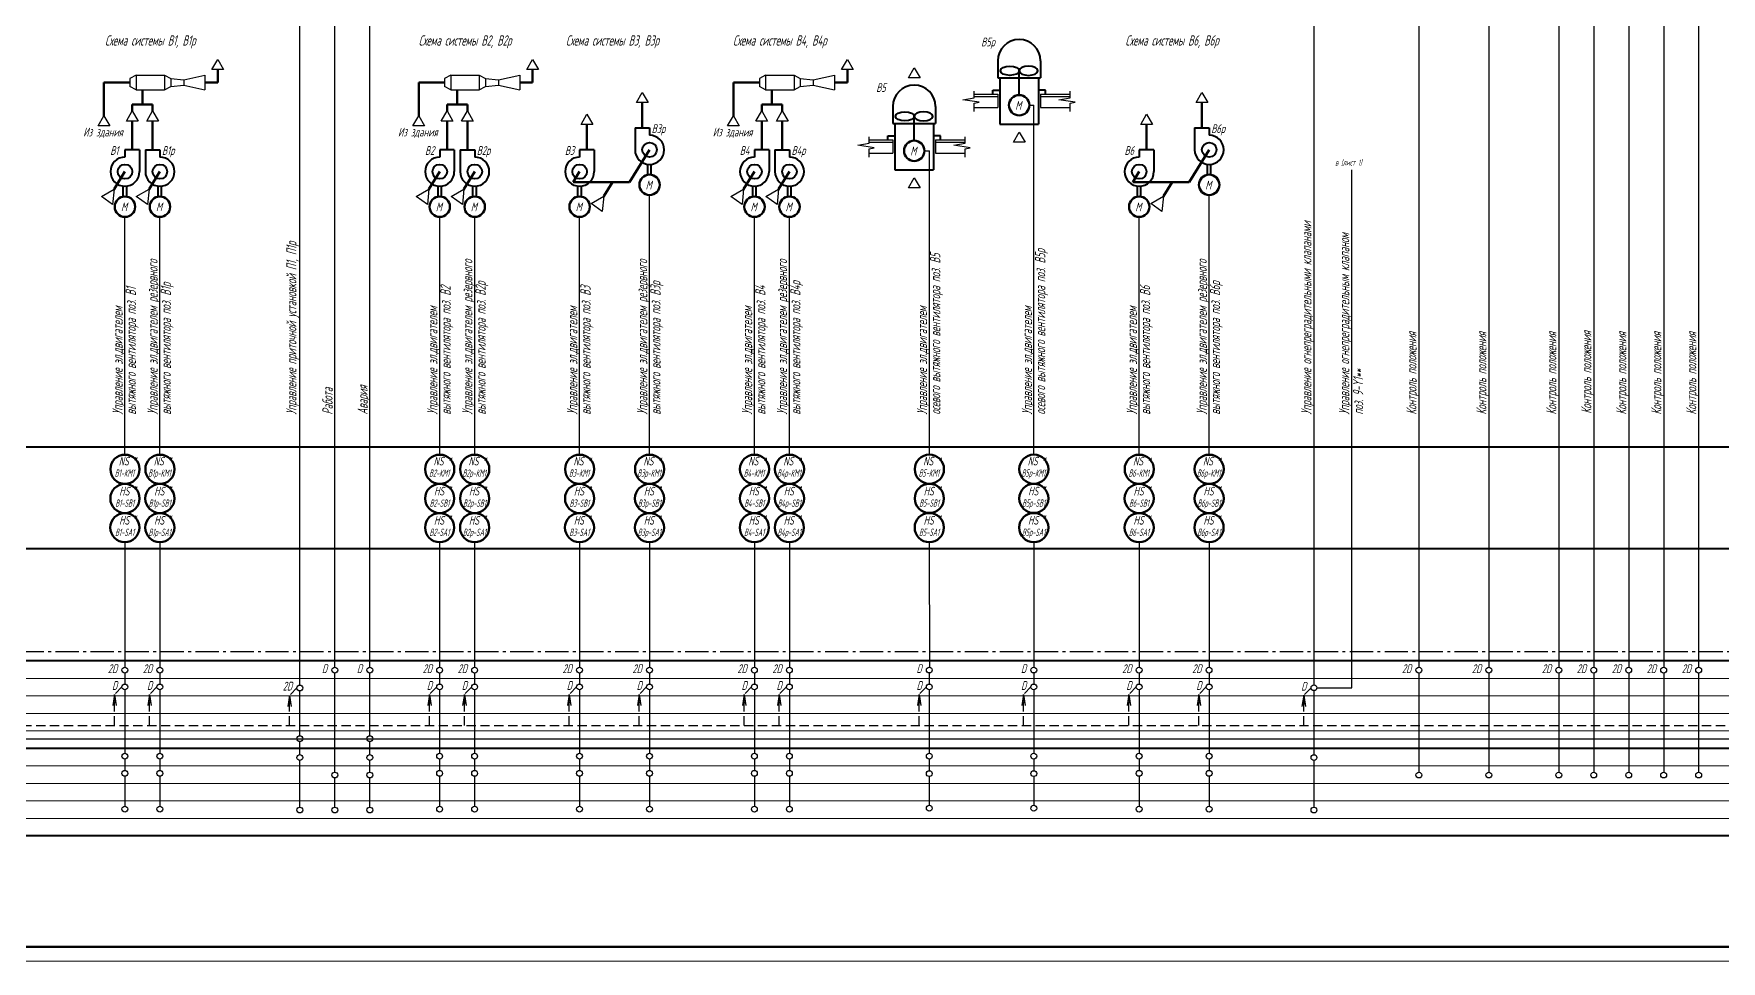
# Model space of a CAD drawing. Header units: millimetres. Extents: x -680 to 9204, y -4430 to 7779.
# Drawn here: x 3717 to 4296, y 5159 to 5477 of the extents above; entities that cross this region are included whole.
import ezdxf
from ezdxf.enums import TextEntityAlignment as Align

# ---------------------------------------------------------------- set-up
doc = ezdxf.new("R2010")
doc.units = ezdxf.units.MM
doc.linetypes.add('gost6', pattern=[12, 8, -1.5, 1, -1.5])
doc.linetypes.add('невидимая2', pattern=[4.7625, 3.175, -1.5875])
for name, color, linetype, lineweight in [('Аппараты', 137, 'Continuous', 40), ('Выноска', 137, 'Continuous', 20), ('Датчики', 31, 'Continuous', 50), ('Связи', 95, 'Continuous', 25), ('Текст_КИП', 2, 'Continuous', 25), ('Толст.рамка', 7, 'Continuous', 60), ('Тонк.рамка', 10, 'Continuous', 20), ('Трубопроводы', 7, 'Continuous', 60), ('Щиты_пульты', 5, 'Continuous', 40)]:
    doc.layers.add(name, color=color, linetype=linetype, lineweight=lineweight)
doc.layers.add('Осевая', color=130, linetype='gost6')
doc.layers.add('Слой М50', color=3, linetype='Continuous')
doc.styles.add('Simplex', font='simplex.shx', dxfattribs={"width": 0.7, "oblique": 15})

# ---------------------------------------------------------------- blocks, each defined once
blk = doc.blocks.new('газ')
blk.add_lwpolyline([(-2, -3.46), (2, -3.46), (0, 0)], close=True)

msp = doc.modelspace()

# ---------------------------------------------------------------- hatches: boundary and pattern name
for points in [[(3744.655, 5250.567), (3745.232, 5246.762), (3744.655, 5248.146), (3744.079, 5246.762)], [(3756.655, 5250.567), (3757.232, 5246.762), (3756.655, 5248.146), (3756.079, 5246.762)], [(3804.686, 5250.218), (3805.263, 5246.414), (3804.686, 5247.797), (3804.11, 5246.414)], [(3852.645, 5250.567), (3853.221, 5246.763), (3852.645, 5248.146), (3852.068, 5246.763)], [(3864.645, 5250.567), (3865.221, 5246.763), (3864.645, 5248.146), (3864.068, 5246.763)], [(3900.634, 5250.567), (3901.211, 5246.763), (3900.634, 5248.146), (3900.058, 5246.763)], [(3924.634, 5250.567), (3925.211, 5246.763), (3924.634, 5248.146), (3924.058, 5246.763)], [(3960.624, 5250.567), (3961.201, 5246.763), (3960.624, 5248.146), (3960.048, 5246.763)], [(3972.624, 5250.567), (3973.201, 5246.763), (3972.624, 5248.146), (3972.048, 5246.763)], [(4020.629, 5250.581), (4021.205, 5246.777), (4020.629, 5248.16), (4020.052, 5246.777)], [(4056.474, 5250.579), (4057.051, 5246.774), (4056.474, 5248.158), (4055.897, 5246.774)], [(4092.614, 5250.567), (4093.191, 5246.762), (4092.614, 5248.146), (4092.037, 5246.762)], [(4116.614, 5250.567), (4117.191, 5246.762), (4116.614, 5248.146), (4116.037, 5246.762)], [(4152.586, 5250.307), (4153.163, 5246.502), (4152.586, 5247.885), (4152.009, 5246.502)]]:
    msp.add_hatch(color=256).paths.add_polyline_path(points)

# ---------------------------------------------------------------- linework, layer by layer
for p, q in [((3752.005, 5463.004), (3749.899, 5461.919)), ((3749.899, 5461.919), (3749.899, 5459.09)), ((3752.005, 5463.004), (3761.791, 5463.004)), ((3752.005, 5463.004), (3752.005, 5458.004)), ((3761.791, 5463.004), (3761.791, 5458.004)), ((3761.791, 5463.004), (3763.898, 5461.919)), ((3763.898, 5461.919), (3763.898, 5459.09)), ((3763.898, 5461.919), (3768.373, 5461.418)), ((3763.898, 5459.09), (3768.373, 5459.591)), ((3768.373, 5461.418), (3775.641, 5463.004)), ((3768.373, 5461.418), (3768.373, 5459.591)), ((3768.373, 5459.591), (3775.641, 5458.004)), ((3775.641, 5463.004), (3775.641, 5458.004)), ((3859.994, 5463.005), (3857.888, 5461.919)), ((3857.888, 5461.919), (3857.888, 5459.09)), ((3859.994, 5463.005), (3869.781, 5463.005)), ((3859.994, 5463.005), (3859.994, 5458.005)), ((3869.781, 5463.005), (3869.781, 5458.005)), ((3869.781, 5463.005), (3871.887, 5461.919)), ((3871.887, 5461.919), (3871.887, 5459.09)), ((3871.887, 5461.919), (3876.362, 5461.418)), ((3871.887, 5459.09), (3876.362, 5459.591)), ((3876.362, 5461.418), (3883.63, 5463.005)), ((3876.362, 5461.418), (3876.362, 5459.591)), ((3876.362, 5459.591), (3883.63, 5458.005)), ((3883.63, 5463.005), (3883.63, 5458.005)), ((3967.974, 5463.005), (3965.868, 5461.919)), ((3965.868, 5461.919), (3965.868, 5459.09)), ((3967.974, 5463.005), (3977.76, 5463.005)), ((3967.974, 5463.005), (3967.974, 5458.005)), ((3977.76, 5463.005), (3977.76, 5458.005)), ((3977.76, 5463.005), (3979.866, 5461.919)), ((3979.866, 5461.919), (3979.866, 5459.09)), ((3979.866, 5461.919), (3984.342, 5461.418)), ((3979.866, 5459.09), (3984.342, 5459.591)), ((3984.342, 5461.418), (3991.609, 5463.005)), ((3984.342, 5461.418), (3984.342, 5459.591)), ((3984.342, 5459.591), (3991.609, 5458.005)), ((3991.609, 5463.005), (3991.609, 5458.005)), ((3752.005, 5458.004), (3749.899, 5459.09)), ((3752.005, 5458.004), (3761.791, 5458.004)), ((3761.791, 5458.004), (3763.898, 5459.09)), ((3859.994, 5458.005), (3857.888, 5459.09)), ((3859.994, 5458.005), (3869.781, 5458.005)), ((3869.781, 5458.005), (3871.887, 5459.09)), ((3967.974, 5458.005), (3965.868, 5459.09)), ((3967.974, 5458.005), (3977.76, 5458.005)), ((3977.76, 5458.005), (3979.866, 5459.09)), ((4047.651, 5456.479), (4047.651, 5451.883)), ((4062.319, 5456.479), (4062.319, 5451.883)), ((4011.651, 5440.837), (4011.651, 5436.24)), ((4026.319, 5440.837), (4026.319, 5436.24)), ((3740.116, 5421.37), (3744.495, 5423.932)), ((3743.968, 5418.622), (3740.116, 5421.37)), ((3744.495, 5423.932), (3743.968, 5418.622)), ((3752.116, 5421.37), (3756.495, 5423.932)), ((3755.968, 5418.622), (3752.116, 5421.37)), ((3756.495, 5423.932), (3755.968, 5418.622)), ((3848.105, 5421.37), (3852.484, 5423.932)), ((3851.957, 5418.622), (3848.105, 5421.37)), ((3852.484, 5423.932), (3851.957, 5418.622)), ((3860.105, 5421.37), (3864.484, 5423.932)), ((3863.957, 5418.622), (3860.105, 5421.37)), ((3864.484, 5423.932), (3863.957, 5418.622)), ((3908.117, 5418.99), (3912.497, 5421.552)), ((3911.97, 5416.243), (3908.117, 5418.99)), ((3912.497, 5421.552), (3911.97, 5416.243)), ((3956.084, 5421.37), (3960.463, 5423.932)), ((3959.937, 5418.622), (3956.084, 5421.37)), ((3960.463, 5423.932), (3959.937, 5418.622)), ((3968.084, 5421.37), (3972.463, 5423.932)), ((3971.937, 5418.622), (3968.084, 5421.37)), ((3972.463, 5423.932), (3971.937, 5418.622)), ((4100.097, 5418.99), (4104.476, 5421.552)), ((4103.949, 5416.243), (4100.097, 5418.99)), ((4104.476, 5421.552), (4103.949, 5416.243)), ((3744.655, 5250.567), (3744.079, 5246.762)), ((3744.655, 5250.567), (3745.232, 5246.762)), ((3756.655, 5250.567), (3756.079, 5246.762)), ((3756.655, 5250.567), (3757.232, 5246.762)), ((3804.686, 5250.218), (3804.11, 5246.414)), ((3804.686, 5250.218), (3805.263, 5246.414)), ((3852.645, 5250.567), (3852.068, 5246.763)), ((3852.645, 5250.567), (3853.221, 5246.763)), ((3864.645, 5250.567), (3864.068, 5246.763)), ((3864.645, 5250.567), (3865.221, 5246.763)), ((3900.634, 5250.567), (3900.058, 5246.763)), ((3900.634, 5250.567), (3901.211, 5246.763)), ((3924.634, 5250.567), (3924.058, 5246.763)), ((3924.634, 5250.567), (3925.211, 5246.763)), ((3960.624, 5250.567), (3960.048, 5246.763)), ((3960.624, 5250.567), (3961.201, 5246.763)), ((3972.624, 5250.567), (3972.048, 5246.763)), ((3972.624, 5250.567), (3973.201, 5246.763)), ((4020.629, 5250.581), (4020.052, 5246.777)), ((4020.629, 5250.581), (4021.205, 5246.777)), ((4056.474, 5250.579), (4055.897, 5246.774)), ((4056.474, 5250.579), (4057.051, 5246.774)), ((4092.614, 5250.567), (4092.037, 5246.762)), ((4092.614, 5250.567), (4093.191, 5246.762)), ((4116.614, 5250.567), (4116.037, 5246.762)), ((4116.614, 5250.567), (4117.191, 5246.762)), ((4152.586, 5250.307), (4152.009, 5246.502)), ((4152.586, 5250.307), (4153.163, 5246.502)), ((3266.016, 5235.423), (4612.392, 5235.423))]:
    msp.add_line(p, q)
at = {"linetype": 'Continuous'}
for p, q in [((4035.642, 5454.611), (4039.553, 5455.294)), ((4041.229, 5453.759), (4035.642, 5454.611)), ((4039.551, 5456.479), (4047.651, 5456.479)), ((4039.551, 5455.737), (4047.651, 5455.737)), ((4039.553, 5455.294), (4039.553, 5457.502)), ((4039.553, 5453.418), (4041.229, 5453.759)), ((4039.553, 5450.518), (4039.553, 5453.418)), ((4062.319, 5456.479), (4072.5, 5456.479)), ((4062.319, 5455.737), (4072.5, 5455.737)), ((4068.589, 5454.611), (4072.5, 5455.294)), ((4074.176, 5453.759), (4068.589, 5454.611)), ((4072.5, 5455.294), (4072.5, 5457.502)), ((4072.5, 5453.418), (4074.176, 5453.759)), ((4072.5, 5450.518), (4072.5, 5453.418)), ((4039.551, 5451.883), (4047.651, 5451.883)), ((4062.319, 5451.883), (4072.5, 5451.883)), ((4003.552, 5439.651), (4003.552, 5441.86)), ((4036.5, 5439.651), (4036.5, 5441.86)), ((3999.642, 5438.969), (4003.552, 5439.651)), ((4005.228, 5438.116), (3999.642, 5438.969)), ((4003.551, 5440.837), (4011.651, 5440.837)), ((4003.551, 5440.095), (4011.651, 5440.095)), ((4003.551, 5436.24), (4011.651, 5436.24)), ((4003.552, 5437.775), (4005.228, 5438.116)), ((4003.552, 5434.876), (4003.552, 5437.775)), ((4026.319, 5440.837), (4036.5, 5440.837)), ((4026.319, 5440.095), (4036.5, 5440.095)), ((4026.319, 5436.24), (4036.5, 5436.24)), ((4032.589, 5438.969), (4036.5, 5439.651)), ((4038.176, 5438.116), (4032.589, 5438.969)), ((4036.5, 5437.775), (4038.176, 5438.116)), ((4036.5, 5434.876), (4036.5, 5437.775))]:
    msp.add_line(p, q, dxfattribs=at)
at = {"linetype": 'невидимая2'}
for p, q in [((3747.18, 5253.158), (3744.655, 5250.567)), ((3759.18, 5253.158), (3756.655, 5250.567)), ((3807.21, 5252.809), (3804.686, 5250.218)), ((3855.169, 5253.158), (3852.645, 5250.567)), ((3867.169, 5253.158), (3864.645, 5250.567)), ((3903.159, 5253.158), (3900.634, 5250.567)), ((3927.159, 5253.158), (3924.634, 5250.567)), ((3963.148, 5253.158), (3960.624, 5250.567)), ((3975.148, 5253.158), (3972.624, 5250.567)), ((4023.153, 5253.172), (4020.629, 5250.581)), ((4058.998, 5253.169), (4056.474, 5250.579)), ((4095.138, 5253.158), (4092.614, 5250.567)), ((4119.138, 5253.158), (4116.614, 5250.567)), ((4155.11, 5252.897), (4152.586, 5250.307)), ((3744.656, 5239.955), (3744.655, 5250.567)), ((3756.656, 5239.955), (3756.655, 5250.567)), ((3804.687, 5239.958), (3804.686, 5250.218)), ((3852.645, 5239.955), (3852.645, 5250.567)), ((3864.645, 5239.955), (3864.645, 5250.567)), ((3900.635, 5239.955), (3900.634, 5250.567)), ((3924.635, 5239.955), (3924.634, 5250.567)), ((3960.625, 5239.955), (3960.624, 5250.567)), ((3972.625, 5239.955), (3972.624, 5250.567)), ((4020.629, 5239.967), (4020.629, 5250.581)), ((4056.475, 5239.967), (4056.474, 5250.579)), ((4092.615, 5239.955), (4092.614, 5250.567)), ((4116.615, 5239.955), (4116.614, 5250.567)), ((4152.587, 5239.953), (4152.586, 5250.307)), ((3474.848, 5239.956), (4392.57, 5239.951))]:
    msp.add_line(p, q, dxfattribs=at)
for centre in [(3748.178, 5258.938), (3760.178, 5258.938), (3820.213, 5258.942), (3832.213, 5258.948), (3856.167, 5258.938), (3868.167, 5258.938), (3904.157, 5258.938), (3928.157, 5258.938), (3964.147, 5258.938), (3976.147, 5258.938), (4024.146, 5258.956), (4059.991, 5258.954), (4096.137, 5258.938), (4120.137, 5258.938), (4192.108, 5258.937), (4216.102, 5258.937), (4240.097, 5258.937), (4252.095, 5258.937), (4264.092, 5258.937), (4276.09, 5258.937), (4288.087, 5258.937), (3748.18, 5253.172), (3760.18, 5253.172), (3808.21, 5252.809), (3856.169, 5253.172), (3868.169, 5253.172), (3904.159, 5253.172), (3928.159, 5253.172), (3964.148, 5253.172), (3976.148, 5253.172), (4024.153, 5253.172), (4059.998, 5253.17), (4096.138, 5253.172), (4120.138, 5253.172), (4156.11, 5252.897), (3808.21, 5235.423), (3832.213, 5235.423), (3748.18, 5229.425), (3760.18, 5229.425), (3808.21, 5228.942), (3832.213, 5228.942), (3856.169, 5229.425), (3868.169, 5229.425), (3904.159, 5229.425), (3928.159, 5229.425), (3964.148, 5229.425), (3976.148, 5229.425), (4024.147, 5229.443), (4059.992, 5229.44), (4096.138, 5229.425), (4120.138, 5229.425), (4156.11, 5228.936), (3748.18, 5223.534), (3760.18, 5223.534), (3820.213, 5222.942), (3832.213, 5222.942), (3856.169, 5223.534), (3868.169, 5223.534), (3904.159, 5223.534), (3928.159, 5223.534), (3964.148, 5223.534), (3976.148, 5223.534), (4024.147, 5223.434), (4059.992, 5223.432), (4096.138, 5223.534), (4120.138, 5223.534), (4192.108, 5222.936), (4216.102, 5222.936), (4240.097, 5222.936), (4252.095, 5222.936), (4264.092, 5222.936), (4276.09, 5222.936), (4288.087, 5222.936), (3748.18, 5211.263), (3760.18, 5211.263), (3808.21, 5210.942), (3820.213, 5210.942), (3832.213, 5210.942), (3856.169, 5211.263), (3868.169, 5211.263), (3904.159, 5211.263), (3928.159, 5211.263), (3964.148, 5211.263), (3976.148, 5211.263), (4024.147, 5211.571), (4059.992, 5211.568), (4096.138, 5211.263), (4120.138, 5211.263), (4156.11, 5210.936)]:
    msp.add_circle(centre, 1)
at = {"layer": 'Аппараты'}
for p, q in [((4047.653, 5467.929), (4047.653, 5462.097)), ((4062.317, 5467.929), (4062.317, 5462.097)), ((4047.653, 5462.097), (4062.317, 5462.097)), ((4048.358, 5462.097), (4048.358, 5446.187)), ((4054.985, 5456.2), (4054.985, 5464.533)), ((4061.612, 5462.097), (4061.612, 5446.187)), ((4045.947, 5456.479), (4045.947, 5457.843)), ((4045.947, 5457.843), (4048.358, 5457.843)), ((4064.023, 5457.843), (4061.612, 5457.843)), ((4064.023, 5456.479), (4064.023, 5457.843)), ((4011.652, 5452.287), (4011.652, 5446.455)), ((4018.985, 5440.558), (4018.985, 5448.89)), ((4026.317, 5452.287), (4026.317, 5446.455)), ((3923.197, 5444.923), (3923.197, 5437.423)), ((3923.197, 5444.923), (3928.197, 5444.923)), ((3928.197, 5444.923), (3928.197, 5442.423)), ((4009.947, 5440.837), (4009.947, 5442.2)), ((4009.947, 5442.2), (4012.358, 5442.2)), ((4011.652, 5446.455), (4026.317, 5446.455)), ((4012.358, 5446.455), (4012.358, 5430.544)), ((4025.612, 5446.455), (4025.612, 5430.544)), ((4028.023, 5442.2), (4025.612, 5442.2)), ((4028.023, 5440.837), (4028.023, 5442.2)), ((4048.358, 5446.187), (4061.612, 5446.187)), ((4115.176, 5444.922), (4115.176, 5437.422)), ((4115.176, 5444.922), (4120.176, 5444.922)), ((4120.176, 5444.922), (4120.176, 5442.422)), ((3753.218, 5437.423), (3748.218, 5437.423)), ((3748.218, 5437.423), (3748.218, 5434.923)), ((3753.218, 5437.423), (3753.218, 5429.923)), ((3755.218, 5437.423), (3755.218, 5429.923)), ((3755.218, 5437.423), (3760.218, 5437.423)), ((3760.218, 5437.423), (3760.218, 5434.923)), ((3861.207, 5437.423), (3856.207, 5437.423)), ((3856.207, 5437.423), (3856.207, 5434.923)), ((3861.207, 5437.423), (3861.207, 5429.923)), ((3863.207, 5437.423), (3863.207, 5429.923)), ((3863.207, 5437.423), (3868.207, 5437.423)), ((3868.207, 5437.423), (3868.207, 5434.923)), ((3909.197, 5437.423), (3904.197, 5437.423)), ((3904.197, 5437.423), (3904.197, 5434.923)), ((3909.197, 5437.423), (3909.197, 5429.923)), ((3969.187, 5437.423), (3964.187, 5437.423)), ((3964.187, 5437.423), (3964.187, 5434.923)), ((3969.187, 5437.423), (3969.187, 5429.923)), ((3971.187, 5437.423), (3971.187, 5429.923)), ((3971.187, 5437.423), (3976.187, 5437.423)), ((3976.187, 5437.423), (3976.187, 5434.923)), ((4101.176, 5437.422), (4096.176, 5437.422)), ((4096.176, 5437.422), (4096.176, 5434.922)), ((4101.176, 5437.422), (4101.176, 5429.922)), ((3927.595, 5428.845), (3927.595, 5432.459)), ((3928.778, 5428.849), (3928.778, 5432.457)), ((4012.358, 5430.544), (4025.612, 5430.544)), ((4119.575, 5428.845), (4119.575, 5432.459)), ((4120.758, 5428.849), (4120.758, 5432.456)), ((3747.636, 5421.349), (3747.636, 5424.956)), ((3748.82, 5421.345), (3748.82, 5424.959)), ((3759.616, 5421.345), (3759.616, 5424.959)), ((3760.799, 5421.349), (3760.799, 5424.956)), ((3855.626, 5421.349), (3855.626, 5424.957)), ((3856.809, 5421.345), (3856.809, 5424.959)), ((3867.605, 5421.345), (3867.605, 5424.959)), ((3868.789, 5421.349), (3868.789, 5424.957)), ((3903.615, 5421.349), (3903.615, 5424.957)), ((3904.799, 5421.345), (3904.799, 5424.959)), ((3963.605, 5421.349), (3963.605, 5424.957)), ((3964.788, 5421.345), (3964.788, 5424.959)), ((3975.585, 5421.345), (3975.585, 5424.959)), ((3976.768, 5421.349), (3976.768, 5424.957)), ((4095.595, 5421.349), (4095.595, 5424.956)), ((4096.778, 5421.345), (4096.778, 5424.959))]:
    msp.add_line(p, q, dxfattribs=at)
for centre in [(3928.197, 5437.423), (4120.176, 5437.422), (3748.218, 5429.923), (3760.218, 5429.923), (3856.207, 5429.923), (3868.207, 5429.923), (3904.197, 5429.923), (3964.187, 5429.923), (3976.187, 5429.923), (4096.176, 5429.922)]:
    msp.add_circle(centre, 2.5, dxfattribs=at)
for centre, radius, start, end in [((4054.985, 5467.929), 7.332, 0, 180), ((4018.985, 5452.287), 7.332, 0, 180), ((3928.197, 5437.423), 5, 180, 90), ((4120.176, 5437.422), 5, 180, 90), ((3748.218, 5429.923), 5, 90, 0), ((3760.218, 5429.923), 5, 180, 90), ((3856.207, 5429.923), 5, 90, 0), ((3868.207, 5429.923), 5, 180, 90), ((3904.197, 5429.923), 5, 90, 0), ((3964.187, 5429.923), 5, 90, 0), ((3976.187, 5429.923), 5, 180, 90), ((4096.176, 5429.922), 5, 90, 0)]:
    msp.add_arc(centre, radius, start, end, dxfattribs=at)
for centre in [(4051.78, 5464.533), (4015.78, 5448.89)]:
    msp.add_ellipse(centre, major_axis=(3.205, 0), ratio=0.490893, dxfattribs=at)
at = {"layer": 'Аппараты', "extrusion": (0, 0, -1)}
for centre in [(4058.19, 5464.533), (4022.19, 5448.89)]:
    msp.add_ellipse(centre, major_axis=(-3.205, 0), ratio=0.490893, dxfattribs=at)
at = {"layer": 'Выноска'}
for p, q in [((3220.139, 5256.081), (4617.812, 5256.081)), ((3220.139, 5250.081), (4617.812, 5250.081)), ((3220.139, 5244.081), (4617.812, 5244.081)), ((3220.139, 5238.081), (4617.812, 5238.081)), ((3220.139, 5226.081), (4617.812, 5226.081)), ((3220.138, 5220.081), (4617.812, 5220.081)), ((3220.138, 5214.081), (4617.812, 5214.081)), ((3220.138, 5208.081), (4617.812, 5208.081))]:
    msp.add_line(p, q, dxfattribs=at)
at = {"layer": 'Датчики'}
for centre, radius in [((4054.985, 5452.7), 3.5), ((4018.985, 5437.058), 3.5), ((3928.197, 5425.398), 3.5), ((4120.176, 5425.397), 3.5), ((3748.218, 5417.897), 3.5), ((3760.218, 5417.897), 3.5), ((3856.207, 5417.898), 3.5), ((3868.207, 5417.898), 3.5), ((3904.197, 5417.898), 3.5), ((3964.187, 5417.898), 3.5), ((3976.187, 5417.898), 3.5), ((4096.176, 5417.897), 3.5), ((3748.218, 5327.838), 5), ((3760.218, 5327.838), 5), ((3856.207, 5327.838), 5), ((3868.207, 5327.838), 5), ((3904.197, 5327.838), 5), ((3928.197, 5327.838), 5), ((3964.187, 5327.838), 5), ((3976.187, 5327.838), 5), ((4024.186, 5327.852), 5), ((4060.031, 5327.849), 5), ((4096.177, 5327.838), 5), ((4120.177, 5327.838), 5), ((3748.205, 5317.826), 5), ((3760.205, 5317.826), 5), ((3856.194, 5317.826), 5), ((3868.194, 5317.826), 5), ((3904.184, 5317.826), 5), ((3928.184, 5317.826), 5), ((3964.174, 5317.826), 5), ((3976.174, 5317.826), 5), ((4024.172, 5317.84), 5), ((4060.018, 5317.838), 5), ((4096.163, 5317.826), 5), ((4120.163, 5317.826), 5), ((3748.178, 5307.814), 5), ((3760.178, 5307.814), 5), ((3856.167, 5307.814), 5), ((3868.167, 5307.814), 5), ((3904.157, 5307.814), 5), ((3928.157, 5307.814), 5), ((3964.147, 5307.814), 5), ((3976.147, 5307.814), 5), ((4024.146, 5307.828), 5), ((4059.991, 5307.826), 5), ((4096.137, 5307.814), 5), ((4120.137, 5307.814), 5)]:
    msp.add_circle(centre, radius, dxfattribs=at)
at = {"layer": 'Осевая'}
msp.add_line((3268.375, 5265.359), (4612.392, 5265.359), dxfattribs=at)
at = {"layer": 'Связи'}
for p, q in [((4288.087, 5725.625), (4288.087, 5259.937)), ((4156.11, 5723.699), (4156.11, 5253.897)), ((4276.09, 5710.493), (4276.09, 5259.937)), ((4264.092, 5688.201), (4264.092, 5259.937)), ((4252.094, 5680.305), (4252.095, 5259.937)), ((4192.108, 5634.91), (4192.108, 5259.937)), ((4216.102, 5634.91), (4216.102, 5259.937)), ((4240.097, 5634.91), (4240.097, 5259.937)), ((3808.21, 5253.809), (3808.21, 5513.699)), ((3820.212, 5259.942), (3820.209, 5508.311)), ((3832.21, 5259.948), (3832.21, 5508.311)), ((4058.485, 5452.7), (4060.031, 5452.7)), ((4060.031, 5332.852), (4060.031, 5452.7)), ((4022.485, 5437.058), (4024.185, 5437.058)), ((4024.185, 5332.852), (4024.185, 5437.058)), ((4169.11, 5252.897), (4169.11, 5430.596)), ((3928.197, 5332.838), (3928.197, 5421.902)), ((4120.176, 5332.838), (4120.176, 5421.902)), ((3748.218, 5332.838), (3748.218, 5414.397)), ((3760.218, 5332.838), (3760.218, 5414.397)), ((3856.207, 5332.838), (3856.207, 5414.398)), ((3868.207, 5332.838), (3868.207, 5414.398)), ((3904.197, 5332.838), (3904.197, 5414.398)), ((3964.187, 5332.838), (3964.187, 5414.398)), ((3976.187, 5332.838), (3976.187, 5414.398)), ((4096.176, 5332.838), (4096.176, 5414.397)), ((3748.178, 5302.814), (3748.178, 5259.938)), ((3760.178, 5302.814), (3760.178, 5259.938)), ((3856.167, 5302.814), (3856.167, 5259.938)), ((3868.167, 5302.814), (3868.167, 5259.938)), ((3904.157, 5302.814), (3904.157, 5259.938)), ((3928.157, 5302.814), (3928.157, 5259.938)), ((3964.147, 5302.814), (3964.147, 5259.938)), ((3976.147, 5302.814), (3976.147, 5259.938)), ((4024.146, 5302.828), (4024.186, 5259.957)), ((4059.991, 5302.826), (4059.991, 5259.954)), ((4096.137, 5302.814), (4096.137, 5259.938)), ((4120.137, 5302.814), (4120.137, 5259.938)), ((3748.178, 5257.938), (3748.179, 5254.172)), ((3760.178, 5257.938), (3760.179, 5254.172)), ((3820.213, 5223.942), (3820.212, 5257.942)), ((3832.21, 5236.423), (3832.21, 5257.948)), ((3856.167, 5257.938), (3856.168, 5254.172)), ((3868.167, 5257.938), (3868.168, 5254.172)), ((3904.157, 5257.938), (3904.158, 5254.172)), ((3928.157, 5257.938), (3928.158, 5254.172)), ((3964.147, 5257.938), (3964.148, 5254.172)), ((3976.147, 5257.938), (3976.148, 5254.172)), ((4024.146, 5257.956), (4024.146, 5254.172)), ((4059.991, 5257.954), (4059.991, 5254.17)), ((4096.137, 5257.938), (4096.138, 5254.172)), ((4120.137, 5257.938), (4120.138, 5254.172)), ((4192.108, 5257.937), (4192.108, 5223.936)), ((4216.102, 5257.937), (4216.102, 5223.936)), ((4240.097, 5257.937), (4240.097, 5223.936)), ((4252.095, 5257.937), (4252.095, 5223.936)), ((4264.092, 5257.937), (4264.092, 5223.936)), ((4276.09, 5257.937), (4276.09, 5223.936)), ((4288.087, 5257.937), (4288.087, 5223.936)), ((3748.18, 5252.172), (3748.18, 5230.425)), ((3760.18, 5252.172), (3760.18, 5230.425)), ((3808.21, 5236.423), (3808.21, 5251.809)), ((3856.169, 5252.172), (3856.169, 5230.425)), ((3868.169, 5252.172), (3868.169, 5230.425)), ((3904.159, 5252.172), (3904.159, 5230.425)), ((3928.159, 5252.172), (3928.159, 5230.425)), ((3964.148, 5252.172), (3964.148, 5230.425)), ((3976.148, 5252.172), (3976.148, 5230.425)), ((4024.153, 5252.172), (4024.145, 5230.443)), ((4059.998, 5252.17), (4059.99, 5230.44)), ((4096.138, 5252.172), (4096.138, 5230.425)), ((4120.138, 5252.172), (4120.138, 5230.425)), ((4156.11, 5251.897), (4156.11, 5229.936)), ((4157.11, 5252.897), (4169.11, 5252.897)), ((3808.21, 5229.942), (3808.21, 5234.423)), ((3832.21, 5229.942), (3832.21, 5234.423)), ((3748.18, 5228.425), (3748.18, 5224.534)), ((3760.18, 5228.425), (3760.18, 5224.534)), ((3808.21, 5211.942), (3808.21, 5227.942)), ((3832.21, 5223.942), (3832.21, 5227.942)), ((3856.169, 5228.425), (3856.169, 5224.534)), ((3868.169, 5228.425), (3868.169, 5224.534)), ((3904.159, 5228.425), (3904.159, 5224.534)), ((3928.159, 5228.425), (3928.159, 5224.534)), ((3964.148, 5228.425), (3964.148, 5224.534)), ((3976.148, 5228.425), (3976.148, 5224.534)), ((4024.147, 5228.443), (4024.147, 5224.434)), ((4059.992, 5228.44), (4059.992, 5224.432)), ((4096.138, 5228.425), (4096.138, 5224.534)), ((4120.138, 5228.425), (4120.138, 5224.534)), ((4156.11, 5227.936), (4156.11, 5211.936)), ((3748.18, 5222.534), (3748.18, 5212.263)), ((3760.18, 5222.534), (3760.18, 5212.263)), ((3820.213, 5211.942), (3820.213, 5221.942)), ((3832.21, 5211.942), (3832.21, 5221.942)), ((3856.169, 5222.534), (3856.169, 5212.263)), ((3868.169, 5222.534), (3868.169, 5212.263)), ((3904.159, 5222.534), (3904.159, 5212.263)), ((3928.159, 5222.534), (3928.159, 5212.263)), ((3964.148, 5222.534), (3964.148, 5212.263)), ((3976.148, 5222.534), (3976.148, 5212.263)), ((4024.147, 5222.434), (4024.147, 5212.571)), ((4059.992, 5222.432), (4059.992, 5212.568)), ((4096.138, 5222.534), (4096.138, 5212.263)), ((4120.138, 5222.534), (4120.138, 5212.263))]:
    msp.add_line(p, q, dxfattribs=at)
at = {"layer": 'Толст.рамка'}
msp.add_line((3183.142, 5164.076), (4629.642, 5164.076), dxfattribs=at)
at = {"layer": 'Тонк.рамка'}
msp.add_line((4634.642, 5159.076), (3163.142, 5159.076), dxfattribs=at)
at = {"layer": 'Трубопроводы', "color": 4}
for p, q in [((3749.899, 5460.504), (3740.993, 5460.504)), ((3740.993, 5460.504), (3740.993, 5449.117)), ((3780.072, 5460.504), (3775.641, 5460.504)), ((3780.072, 5460.504), (3780.072, 5464.936)), ((3857.888, 5460.505), (3848.983, 5460.505)), ((3848.983, 5460.505), (3848.983, 5449.117)), ((3888.062, 5460.505), (3883.63, 5460.505)), ((3888.062, 5460.505), (3888.062, 5464.936)), ((3965.868, 5460.505), (3956.962, 5460.505)), ((3956.962, 5460.505), (3956.962, 5449.117)), ((3996.041, 5460.505), (3991.609, 5460.505)), ((3996.041, 5460.505), (3996.041, 5464.936)), ((3754.218, 5452.904), (3754.218, 5458.004)), ((3862.207, 5452.904), (3862.207, 5458.005)), ((3925.697, 5453.649), (3925.697, 5444.923)), ((3970.187, 5452.904), (3970.187, 5458.005)), ((4117.676, 5453.649), (4117.676, 5444.922)), ((3750.718, 5450.731), (3750.718, 5452.904)), ((3750.718, 5452.904), (3757.718, 5452.904)), ((3757.718, 5452.904), (3757.718, 5450.731)), ((3858.707, 5450.731), (3858.707, 5452.904)), ((3858.707, 5452.904), (3865.707, 5452.904)), ((3865.707, 5452.904), (3865.707, 5450.731)), ((3966.687, 5450.731), (3966.687, 5452.904)), ((3966.687, 5452.904), (3973.687, 5452.904)), ((3973.687, 5452.904), (3973.687, 5450.731)), ((3750.718, 5437.423), (3750.718, 5447.266)), ((3757.718, 5447.266), (3757.718, 5437.423)), ((3858.707, 5437.423), (3858.707, 5447.267)), ((3865.707, 5447.267), (3865.707, 5437.423)), ((3906.697, 5437.423), (3906.697, 5446.149)), ((3966.687, 5437.423), (3966.687, 5447.267)), ((3973.687, 5447.267), (3973.687, 5437.423)), ((4098.676, 5437.422), (4098.676, 5446.149)), ((3928.197, 5437.423), (3921.29, 5426.309)), ((4120.176, 5437.422), (4113.27, 5426.309)), ((3748.218, 5429.923), (3744.495, 5423.932)), ((3760.218, 5429.923), (3756.495, 5423.932)), ((3856.207, 5429.923), (3852.484, 5423.932)), ((3868.207, 5429.923), (3864.484, 5423.932)), ((3904.197, 5429.923), (3901.951, 5426.309)), ((3921.29, 5426.309), (3901.951, 5426.309)), ((3915.453, 5426.309), (3912.497, 5421.552)), ((3964.187, 5429.923), (3960.463, 5423.932)), ((3976.187, 5429.923), (3972.463, 5423.932)), ((4096.176, 5429.922), (4093.931, 5426.309)), ((4113.27, 5426.309), (4093.931, 5426.309)), ((4107.432, 5426.309), (4104.476, 5421.552))]:
    msp.add_line(p, q, dxfattribs=at)
at = {"layer": 'Щиты_пульты', "color": 5}
for p, q in [((3192.138, 5335.497), (4617.812, 5335.496)), ((4617.812, 5300.496), (3206.137, 5300.497)), ((4430.811, 5300.497), (3265.691, 5300.497)), ((4617.812, 5262.081), (3213.135, 5262.081)), ((4617.812, 5232.08), (3199.137, 5232.082)), ((4617.812, 5202.081), (3192.136, 5202.081))]:
    msp.add_line(p, q, dxfattribs=at)

# ---------------------------------------------------------------- block references
at = {"xscale": -1}
for p in [(3780.072, 5468.4), (3888.062, 5468.4), (3996.041, 5468.4), (4018.985, 5465.582), (3925.697, 5457.113), (4117.676, 5457.113), (3740.993, 5449.117), (3750.718, 5450.731), (3757.718, 5450.731), (3848.983, 5449.117), (3858.707, 5450.731), (3865.707, 5450.731), (3906.697, 5449.613), (3956.962, 5449.117), (3966.687, 5450.731), (3973.687, 5450.731), (4098.676, 5449.613), (4054.985, 5443.462), (4018.985, 5427.82)]:
    msp.add_blockref('газ', p, dxfattribs=at)

# ---------------------------------------------------------------- texts
at = {"style": 'Simplex', "oblique": 15, "width": 0.6}
for p in [(3751.656, 5330.294), (3763.656, 5330.294), (3859.68, 5330.132), (3871.68, 5330.132), (3907.67, 5330.132), (3931.67, 5330.132), (3967.66, 5330.132), (3979.66, 5330.132), (4027.659, 5330.146), (4063.504, 5330.143), (4099.65, 5330.132), (4123.65, 5330.132), (3751.656, 5320.294), (3763.656, 5320.294), (3859.646, 5320.294), (3871.646, 5320.294), (3907.635, 5320.294), (3931.635, 5320.294), (3967.625, 5320.294), (3979.625, 5320.294), (4027.624, 5320.308), (4063.469, 5320.306), (4099.615, 5320.294), (4123.615, 5320.294), (3751.63, 5310.282), (3763.63, 5310.282), (3859.619, 5310.282), (3871.619, 5310.282), (3907.609, 5310.282), (3931.609, 5310.282), (3967.599, 5310.282), (3979.599, 5310.282), (4027.597, 5310.297), (4063.443, 5310.294), (4099.588, 5310.282), (4123.588, 5310.282)]:
    msp.add_text('*', height=3, dxfattribs=at).set_placement(p, align=Align.CENTER)
for s, p in [('2D', (3745.574, 5257.938)), ('2D', (3757.574, 5257.938)), ('D', (3817.571, 5257.947)), ('D', (3829.569, 5257.947)), ('2D', (3853.564, 5257.938)), ('2D', (3865.564, 5257.938)), ('2D', (3901.553, 5257.938)), ('2D', (3925.553, 5257.938)), ('2D', (3961.543, 5257.938)), ('2D', (3973.543, 5257.938)), ('D', (4021.542, 5257.956)), ('D', (4057.387, 5257.954)), ('2D', (4093.533, 5257.938)), ('2D', (4117.533, 5257.938)), ('2D', (4189.504, 5257.937)), ('2D', (4213.499, 5257.937)), ('2D', (4237.494, 5257.937)), ('2D', (4249.491, 5257.942)), ('2D', (4261.488, 5257.937)), ('2D', (4273.486, 5257.937)), ('2D', (4285.483, 5257.937)), ('D', (3745.576, 5252.172)), ('D', (3757.576, 5252.172)), ('2D', (3805.569, 5251.947)), ('D', (3853.565, 5252.172)), ('D', (3865.565, 5252.172)), ('D', (3901.555, 5252.172)), ('D', (3925.555, 5252.172)), ('D', (3961.544, 5252.172)), ('D', (3973.544, 5252.172)), ('D', (4021.57, 5252.156)), ('D', (4057.415, 5252.154)), ('D', (4093.534, 5252.172)), ('D', (4117.534, 5252.172)), ('D', (4153.506, 5251.897))]:
    msp.add_text(s, height=3, dxfattribs=at).set_placement(p, align=Align.RIGHT)
at = {"layer": 'Слой М50', "style": 'Simplex', "oblique": 15, "width": 0.6}
for s, p in [('Схема системы В1, В1р', (3756.898, 5473.184)), ('Схема системы В2, В2р', (3864.887, 5473.184)), ('Схема системы В3, В3р', (3915.453, 5473.184)), ('Схема системы В4, В4р', (3972.867, 5473.184)), ('Схема системы В6, В6р', (4107.432, 5473.183))]:
    msp.add_text(s, height=3.5, dxfattribs=at).set_placement(p, align=Align.CENTER)
for s, p in [('В5р', (4041.938, 5472.901)), ('В5', (4005.938, 5457.258)), ('Из здания', (3733.897, 5441.998)), ('Из здания', (3841.886, 5441.998)), ('В3р', (3928.896, 5443.178)), ('Из здания', (3949.866, 5441.998)), ('В6р', (4120.876, 5443.178)), ('В1', (3743.162, 5435.678)), ('В1р', (3760.917, 5435.678)), ('В2', (3851.151, 5435.678)), ('В2р', (3868.906, 5435.678)), ('В3', (3899.141, 5435.678)), ('В4', (3959.131, 5435.678)), ('В4р', (3976.886, 5435.678)), ('В6', (4091.121, 5435.678))]:
    msp.add_text(s, height=3, dxfattribs=at).set_placement(p)
at = {"layer": 'Текст_КИП', "color": 3, "style": 'Simplex', "oblique": 15, "width": 0.6}
for p in [(4053.637, 5451.147), (4017.636, 5435.505), (3926.849, 5423.845), (4118.828, 5423.845), (3746.869, 5416.345), (3758.869, 5416.345), (3854.859, 5416.345), (3866.859, 5416.345), (3902.849, 5416.345), (3962.838, 5416.345), (3974.838, 5416.345), (4094.828, 5416.345)]:
    msp.add_text('M', height=3, dxfattribs=at).set_placement(p)
at = {"layer": 'Текст_КИП', "style": 'Simplex', "oblique": 15, "width": 0.6}
msp.add_text('в (лист 1)', height=2, dxfattribs=at).set_placement((4163.397, 5432.024))
for s, p in [('Управление огнепреградительными клапанами ', (4155.234, 5346.57)), ('Управление огнепреградительным клапаном ', (4168.234, 5346.57)), ('Управление приточной установкой П1, П1р', (3807.05, 5346.576)), ('осевого вытяжного вентилятора поз. В5', (4027.935, 5346.586)), ('осевого вытяжного вентилятора поз. В5р', (4063.935, 5346.586)), ('Управление эл.двигателем резервного', (3759.419, 5346.572)), ('Управление эл.двигателем резервного', (3867.408, 5346.572)), ('Управление эл.двигателем резервного', (3927.398, 5346.572)), ('Управление эл.двигателем резервного', (3975.387, 5346.571)), ('Управление эл.двигателем резервного', (4119.377, 5346.572)), ('вытяжного вентилятора поз. В1', (3751.968, 5346.572)), ('вытяжного вентилятора поз. В1р', (3763.968, 5346.572)), ('вытяжного вентилятора поз. В2', (3859.957, 5346.572)), ('вытяжного вентилятора поз. В2р', (3871.957, 5346.572)), ('вытяжного вентилятора поз. В3', (3907.947, 5346.572)), ('вытяжного вентилятора поз. В3р', (3931.947, 5346.572)), ('вытяжного вентилятора поз. В4', (3967.936, 5346.572)), ('вытяжного вентилятора поз. В4р', (3979.936, 5346.571)), ('вытяжного вентилятора поз. В6', (4099.926, 5346.572)), ('вытяжного вентилятора поз. В6р', (4123.926, 5346.572)), ('Управление эл.двигателем', (3747.419, 5346.572)), ('Управление эл.двигателем', (3855.408, 5346.572)), ('Управление эл.двигателем', (3903.398, 5346.572)), ('Управление эл.двигателем', (3963.387, 5346.572)), ('Управление эл.двигателем', (4023.386, 5346.586)), ('Управление эл.двигателем', (4059.386, 5346.586)), ('Управление эл.двигателем', (4095.377, 5346.572)), ('Контроль положения', (4191.312, 5346.57)), ('Контроль положения', (4215.307, 5346.57)), ('Контроль положения', (4239.302, 5346.57)), ('Контроль положения', (4251.299, 5346.898)), ('Контроль положения', (4263.297, 5346.57)), ('Контроль положения', (4275.294, 5346.57)), ('Контроль положения', (4287.292, 5346.57)), ('поз. 9-Y1**', (4173.015, 5346.586)), ('Работа ', (3819.471, 5346.576)), ('Авария', (3831.472, 5346.576))]:
    msp.add_text(s, height=3.5, rotation=90, dxfattribs=at).set_placement(p)
for s, p in [('NS', (3747.795, 5329.14)), ('NS', (3759.795, 5329.14)), ('NS', (3855.784, 5329.14)), ('NS', (3867.784, 5329.14)), ('NS', (3903.774, 5329.14)), ('NS', (3927.774, 5329.14)), ('NS', (3963.764, 5329.14)), ('NS', (3975.764, 5329.14)), ('NS', (4023.762, 5329.154)), ('NS', (4059.608, 5329.152)), ('NS', (4095.753, 5329.14)), ('NS', (4119.753, 5329.14)), ('НS', (3747.974, 5318.831)), ('НS', (3759.974, 5318.831)), ('НS', (3855.963, 5318.831)), ('НS', (3867.963, 5318.831)), ('НS', (3903.953, 5318.831)), ('НS', (3927.953, 5318.831)), ('НS', (3963.943, 5318.831)), ('НS', (3975.943, 5318.83)), ('НS', (4023.942, 5318.845)), ('НS', (4059.787, 5318.842)), ('НS', (4095.933, 5318.831)), ('НS', (4119.933, 5318.831)), ('НS', (3747.948, 5308.819)), ('НS', (3759.948, 5308.819)), ('НS', (3855.937, 5308.819)), ('НS', (3867.937, 5308.819)), ('НS', (3903.927, 5308.819)), ('НS', (3927.927, 5308.819)), ('НS', (3963.916, 5308.819)), ('НS', (3975.916, 5308.819)), ('НS', (4023.915, 5308.833)), ('НS', (4059.76, 5308.831)), ('НS', (4095.906, 5308.819)), ('НS', (4119.906, 5308.819))]:
    msp.add_text(s, height=3, dxfattribs=at).set_placement(p, align=Align.CENTER)
at = {"layer": 'Текст_КИП', "color": 4, "style": 'Simplex', "oblique": 15, "width": 0.5}
for s, p in [('В1-КМ1', (3748.04, 5325.273)), ('В1р-КМ1', (3760.04, 5325.273)), ('В2-КМ1', (3856.029, 5325.273)), ('В2р-КМ1', (3868.029, 5325.273)), ('В3-КМ1', (3904.019, 5325.273)), ('В3р-КМ1', (3928.019, 5325.273)), ('В4-КМ1', (3964.009, 5325.273)), ('В4р-КМ1', (3976.009, 5325.272)), ('В5-КМ1', (4024.008, 5325.287)), ('В5р-КМ1', (4059.853, 5325.284)), ('В6-КМ1', (4095.999, 5325.273)), ('В6р-КМ1', (4119.999, 5325.273)), ('В1-SВ1', (3748.128, 5314.967)), ('В1р-SВ1', (3760.128, 5314.967)), ('В2-SВ1', (3856.118, 5314.967)), ('В2р-SВ1', (3868.118, 5314.967)), ('В3-SВ1', (3904.107, 5314.967)), ('В3р-SВ1', (3928.107, 5314.967)), ('В4-SВ1', (3964.097, 5314.967)), ('В4р-SВ1', (3976.097, 5314.967)), ('В5-SВ1', (4024.096, 5314.981)), ('В5р-SВ1', (4059.941, 5314.979)), ('В6-SВ1', (4096.087, 5314.967)), ('В6р-SВ1', (4120.087, 5314.967)), ('В1-SA1', (3748.102, 5304.955)), ('В1р-SA1', (3760.102, 5304.955)), ('В2-SA1', (3856.091, 5304.956)), ('В2р-SA1', (3868.091, 5304.955)), ('В3-SA1', (3904.081, 5304.955)), ('В3р-SA1', (3928.081, 5304.956)), ('В4-SA1', (3964.071, 5304.956)), ('В4р-SA1', (3976.071, 5304.955)), ('В5-SA1', (4024.069, 5304.97)), ('В5р-SA1', (4059.915, 5304.967)), ('В6-SA1', (4096.06, 5304.955)), ('В6р-SA1', (4120.06, 5304.955))]:
    msp.add_text(s, height=2.5, dxfattribs=at).set_placement(p, align=Align.CENTER)

doc.saveas('drawing.dxf')
